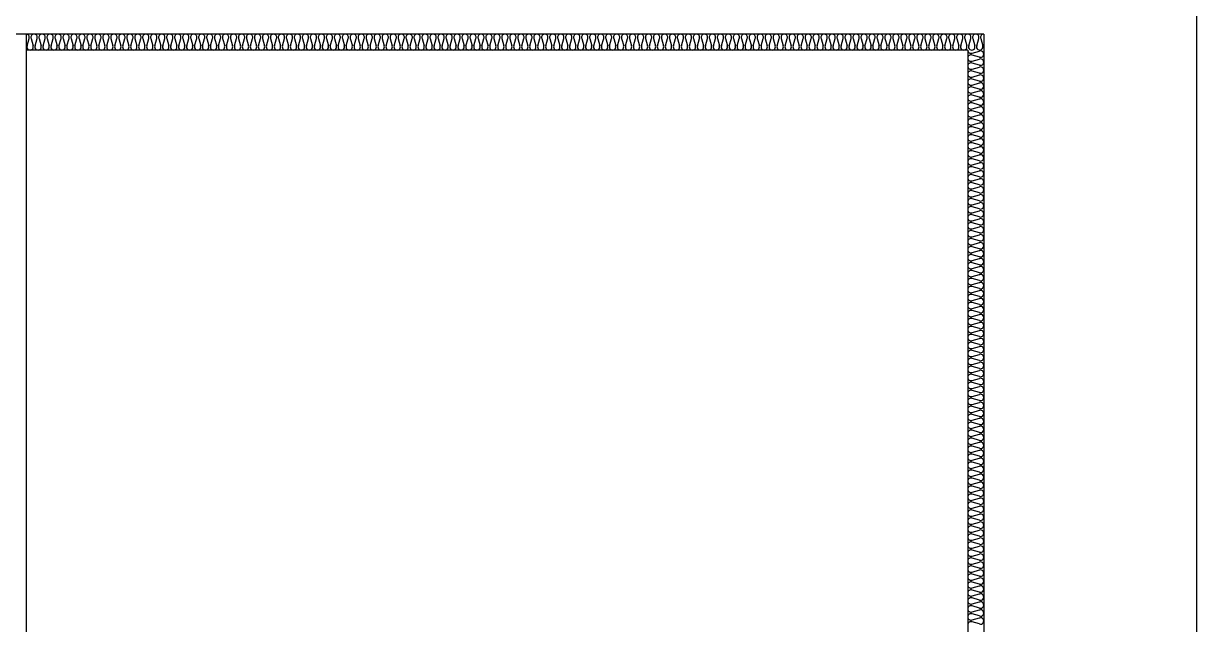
# Model space of a CAD drawing. Header units: millimetres. Extents: x 0 to 15563, y 0 to 9870.
# Drawn here: x 14452 to 15555, y 5685 to 6250 of the extents above; entities that cross this region are included whole.
import ezdxf

# ---------------------------------------------------------------- set-up
doc = ezdxf.new("R2010")
doc.units = ezdxf.units.MM
for name, color, linetype in [('주동원본-1$0$A_DRY', 5, 'Continuous'), ('주동원본-1$0$A_INS', 8, 'Continuous'), ('주동원본-1$0$AS_CON', 10, 'Continuous')]:
    doc.layers.add(name, color=color, linetype=linetype)

msp = doc.modelspace()

# ---------------------------------------------------------------- linework, layer by layer
at = {"layer": '주동원본-1$0$A_DRY'}
msp.add_line((14455, 6240), (14455, 5140), dxfattribs=at)
at = {"layer": '주동원본-1$0$A_INS', "ltscale": 0.7}
for p, q in [((14455.9, 6229.1), (14457.8, 6235.9)), ((14459.7, 6235.9), (14461.6, 6229.1)), ((14463.4, 6229.1), (14465.3, 6235.9)), ((14467.2, 6235.9), (14469.1, 6229.1)), ((14470.9, 6229.1), (14472.8, 6235.9)), ((14474.7, 6235.9), (14476.6, 6229.1)), ((14478.4, 6229.1), (14480.3, 6235.9)), ((14482.2, 6235.9), (14484.1, 6229.1)), ((14485.9, 6229.1), (14487.8, 6235.9)), ((14489.7, 6235.9), (14491.6, 6229.1)), ((14493.4, 6229.1), (14495.3, 6235.9)), ((14497.2, 6235.9), (14499.1, 6229.1)), ((14500.9, 6229.1), (14502.8, 6235.9)), ((14504.7, 6235.9), (14506.6, 6229.1)), ((14508.4, 6229.1), (14510.3, 6235.9)), ((14512.2, 6235.9), (14514.1, 6229.1)), ((14515.9, 6229.1), (14517.8, 6235.9)), ((14519.7, 6235.9), (14521.6, 6229.1)), ((14523.4, 6229.1), (14525.3, 6235.9)), ((14527.2, 6235.9), (14529.1, 6229.1)), ((14530.9, 6229.1), (14532.8, 6235.9)), ((14534.7, 6235.9), (14536.6, 6229.1)), ((14538.4, 6229.1), (14540.3, 6235.9)), ((14542.2, 6235.9), (14544.1, 6229.1)), ((14545.9, 6229.1), (14547.8, 6235.9)), ((14549.7, 6235.9), (14551.6, 6229.1)), ((14553.4, 6229.1), (14555.3, 6235.9)), ((14557.2, 6235.9), (14559.1, 6229.1)), ((14560.9, 6229.1), (14562.8, 6235.9)), ((14564.7, 6235.9), (14566.6, 6229.1)), ((14568.4, 6229.1), (14570.3, 6235.9)), ((14572.2, 6235.9), (14574.1, 6229.1)), ((14575.9, 6229.1), (14577.8, 6235.9)), ((14579.7, 6235.9), (14581.6, 6229.1)), ((14583.4, 6229.1), (14585.3, 6235.9)), ((14587.2, 6235.9), (14589.1, 6229.1)), ((14590.9, 6229.1), (14592.8, 6235.9)), ((14594.7, 6235.9), (14596.6, 6229.1)), ((14598.4, 6229.1), (14600.3, 6235.9)), ((14602.2, 6235.9), (14604.1, 6229.1)), ((14605.9, 6229.1), (14607.8, 6235.9)), ((14609.7, 6235.9), (14611.6, 6229.1)), ((14613.4, 6229.1), (14615.3, 6235.9)), ((14617.2, 6235.9), (14619.1, 6229.1)), ((14620.9, 6229.1), (14622.8, 6235.9)), ((14624.7, 6235.9), (14626.6, 6229.1)), ((14628.4, 6229.1), (14630.3, 6235.9)), ((14632.2, 6235.9), (14634.1, 6229.1)), ((14635.9, 6229.1), (14637.8, 6235.9)), ((14639.7, 6235.9), (14641.6, 6229.1)), ((14643.4, 6229.1), (14645.3, 6235.9)), ((14647.2, 6235.9), (14649.1, 6229.1)), ((14650.9, 6229.1), (14652.8, 6235.9)), ((14654.7, 6235.9), (14656.6, 6229.1)), ((14658.4, 6229.1), (14660.3, 6235.9)), ((14662.2, 6235.9), (14664.1, 6229.1)), ((14665.9, 6229.1), (14667.8, 6235.9)), ((14669.7, 6235.9), (14671.6, 6229.1)), ((14673.4, 6229.1), (14675.3, 6235.9)), ((14677.2, 6235.9), (14679.1, 6229.1)), ((14680.9, 6229.1), (14682.8, 6235.9)), ((14684.7, 6235.9), (14686.6, 6229.1)), ((14688.4, 6229.1), (14690.3, 6235.9)), ((14692.2, 6235.9), (14694.1, 6229.1)), ((14695.9, 6229.1), (14697.8, 6235.9)), ((14699.7, 6235.9), (14701.6, 6229.1)), ((14703.4, 6229.1), (14705.3, 6235.9)), ((14707.2, 6235.9), (14709.1, 6229.1)), ((14710.9, 6229.1), (14712.8, 6235.9)), ((14714.7, 6235.9), (14716.6, 6229.1)), ((14718.4, 6229.1), (14720.3, 6235.9)), ((14722.2, 6235.9), (14724.1, 6229.1)), ((14725.9, 6229.1), (14727.8, 6235.9)), ((14729.7, 6235.9), (14731.6, 6229.1)), ((14733.4, 6229.1), (14735.3, 6235.9)), ((14737.2, 6235.9), (14739.1, 6229.1)), ((14740.9, 6229.1), (14742.8, 6235.9)), ((14744.7, 6235.9), (14746.6, 6229.1)), ((14748.4, 6229.1), (14750.3, 6235.9)), ((14752.2, 6235.9), (14754.1, 6229.1)), ((14755.9, 6229.1), (14757.8, 6235.9)), ((14759.7, 6235.9), (14761.6, 6229.1)), ((14763.4, 6229.1), (14765.3, 6235.9)), ((14767.2, 6235.9), (14769.1, 6229.1)), ((14770.9, 6229.1), (14772.8, 6235.9)), ((14774.7, 6235.9), (14776.6, 6229.1)), ((14778.4, 6229.1), (14780.3, 6235.9)), ((14782.2, 6235.9), (14784.1, 6229.1)), ((14785.9, 6229.1), (14787.8, 6235.9)), ((14789.7, 6235.9), (14791.6, 6229.1)), ((14793.4, 6229.1), (14795.3, 6235.9)), ((14797.2, 6235.9), (14799.1, 6229.1)), ((14800.9, 6229.1), (14802.8, 6235.9)), ((14804.7, 6235.9), (14806.6, 6229.1)), ((14808.4, 6229.1), (14810.3, 6235.9)), ((14812.2, 6235.9), (14814.1, 6229.1)), ((14815.9, 6229.1), (14817.8, 6235.9)), ((14819.7, 6235.9), (14821.6, 6229.1)), ((14823.4, 6229.1), (14825.3, 6235.9)), ((14827.2, 6235.9), (14829.1, 6229.1)), ((14830.9, 6229.1), (14832.8, 6235.9)), ((14834.7, 6235.9), (14836.6, 6229.1)), ((14838.4, 6229.1), (14840.3, 6235.9)), ((14842.2, 6235.9), (14844.1, 6229.1)), ((14845.9, 6229.1), (14847.8, 6235.9)), ((14849.7, 6235.9), (14851.6, 6229.1)), ((14853.4, 6229.1), (14855.3, 6235.9)), ((14857.2, 6235.9), (14859.1, 6229.1)), ((14860.9, 6229.1), (14862.8, 6235.9)), ((14864.7, 6235.9), (14866.6, 6229.1)), ((14868.4, 6229.1), (14870.3, 6235.9)), ((14872.2, 6235.9), (14874.1, 6229.1)), ((14875.9, 6229.1), (14877.8, 6235.9)), ((14879.7, 6235.9), (14881.6, 6229.1)), ((14883.4, 6229.1), (14885.3, 6235.9)), ((14887.2, 6235.9), (14889.1, 6229.1)), ((14890.9, 6229.1), (14892.8, 6235.9)), ((14894.7, 6235.9), (14896.6, 6229.1)), ((14898.4, 6229.1), (14900.3, 6235.9)), ((14902.2, 6235.9), (14904.1, 6229.1)), ((14905.9, 6229.1), (14907.8, 6235.9)), ((14909.7, 6235.9), (14911.6, 6229.1)), ((14913.4, 6229.1), (14915.3, 6235.9)), ((14917.2, 6235.9), (14919.1, 6229.1)), ((14920.9, 6229.1), (14922.8, 6235.9)), ((14924.7, 6235.9), (14926.6, 6229.1)), ((14928.4, 6229.1), (14930.3, 6235.9)), ((14932.2, 6235.9), (14934.1, 6229.1)), ((14935.9, 6229.1), (14937.8, 6235.9)), ((14939.7, 6235.9), (14941.6, 6229.1)), ((14943.4, 6229.1), (14945.3, 6235.9)), ((14947.2, 6235.9), (14949.1, 6229.1)), ((14950.9, 6229.1), (14952.8, 6235.9)), ((14954.7, 6235.9), (14956.6, 6229.1)), ((14958.4, 6229.1), (14960.3, 6235.9)), ((14962.2, 6235.9), (14964.1, 6229.1)), ((14965.9, 6229.1), (14967.8, 6235.9)), ((14969.7, 6235.9), (14971.6, 6229.1)), ((14973.4, 6229.1), (14975.3, 6235.9)), ((14977.2, 6235.9), (14979.1, 6229.1)), ((14980.9, 6229.1), (14982.8, 6235.9)), ((14984.7, 6235.9), (14986.6, 6229.1)), ((14988.4, 6229.1), (14990.3, 6235.9)), ((14992.2, 6235.9), (14994.1, 6229.1)), ((14995.9, 6229.1), (14997.8, 6235.9)), ((14999.7, 6235.9), (15001.6, 6229.1)), ((15003.4, 6229.1), (15005.3, 6235.9)), ((15007.2, 6235.9), (15009.1, 6229.1)), ((15010.9, 6229.1), (15012.8, 6235.9)), ((15014.7, 6235.9), (15016.6, 6229.1)), ((15018.4, 6229.1), (15020.3, 6235.9)), ((15022.2, 6235.9), (15024.1, 6229.1)), ((15025.9, 6229.1), (15027.8, 6235.9)), ((15029.7, 6235.9), (15031.6, 6229.1)), ((15033.4, 6229.1), (15035.3, 6235.9)), ((15037.2, 6235.9), (15039.1, 6229.1)), ((15040.9, 6229.1), (15042.8, 6235.9)), ((15044.7, 6235.9), (15046.6, 6229.1)), ((15048.4, 6229.1), (15050.3, 6235.9)), ((15052.2, 6235.9), (15054.1, 6229.1)), ((15055.9, 6229.1), (15057.8, 6235.9)), ((15059.7, 6235.9), (15061.6, 6229.1)), ((15063.4, 6229.1), (15065.3, 6235.9)), ((15067.2, 6235.9), (15069.1, 6229.1)), ((15070.9, 6229.1), (15072.8, 6235.9)), ((15074.7, 6235.9), (15076.6, 6229.1)), ((15078.4, 6229.1), (15080.3, 6235.9)), ((15082.2, 6235.9), (15084.1, 6229.1)), ((15085.9, 6229.1), (15087.8, 6235.9)), ((15089.7, 6235.9), (15091.6, 6229.1)), ((15093.4, 6229.1), (15095.3, 6235.9)), ((15097.2, 6235.9), (15099.1, 6229.1)), ((15100.9, 6229.1), (15102.8, 6235.9)), ((15104.7, 6235.9), (15106.6, 6229.1)), ((15108.4, 6229.1), (15110.3, 6235.9)), ((15112.2, 6235.9), (15114.1, 6229.1)), ((15115.9, 6229.1), (15117.8, 6235.9)), ((15119.7, 6235.9), (15121.6, 6229.1)), ((15123.4, 6229.1), (15125.3, 6235.9)), ((15127.2, 6235.9), (15129.1, 6229.1)), ((15130.9, 6229.1), (15132.8, 6235.9)), ((15134.7, 6235.9), (15136.6, 6229.1)), ((15138.4, 6229.1), (15140.3, 6235.9)), ((15142.2, 6235.9), (15144.1, 6229.1)), ((15145.9, 6229.1), (15147.8, 6235.9)), ((15149.7, 6235.9), (15151.6, 6229.1)), ((15153.4, 6229.1), (15155.3, 6235.9)), ((15157.2, 6235.9), (15159.1, 6229.1)), ((15160.9, 6229.1), (15162.8, 6235.9)), ((15164.7, 6235.9), (15166.6, 6229.1)), ((15168.4, 6229.1), (15170.3, 6235.9)), ((15172.2, 6235.9), (15174.1, 6229.1)), ((15175.9, 6229.1), (15177.8, 6235.9)), ((15179.7, 6235.9), (15181.6, 6229.1)), ((15183.4, 6229.1), (15185.3, 6235.9)), ((15187.2, 6235.9), (15189.1, 6229.1)), ((15190.9, 6229.1), (15192.8, 6235.9)), ((15194.7, 6235.9), (15196.6, 6229.1)), ((15198.4, 6229.1), (15200.3, 6235.9)), ((15202.2, 6235.9), (15204.1, 6229.1)), ((15205.9, 6229.1), (15207.8, 6235.9)), ((15209.7, 6235.9), (15211.6, 6229.1)), ((15213.4, 6229.1), (15215.3, 6235.9)), ((15217.2, 6235.9), (15219.1, 6229.1)), ((15220.9, 6229.1), (15222.8, 6235.9)), ((15224.7, 6235.9), (15226.6, 6229.1)), ((15228.4, 6229.1), (15230.3, 6235.9)), ((15232.2, 6235.9), (15234.1, 6229.1)), ((15235.9, 6229.1), (15237.8, 6235.9)), ((15239.7, 6235.9), (15241.6, 6229.1)), ((15243.4, 6229.1), (15245.3, 6235.9)), ((15247.2, 6235.9), (15249.1, 6229.1)), ((15250.9, 6229.1), (15252.8, 6235.9)), ((15254.7, 6235.9), (15256.6, 6229.1)), ((15258.4, 6229.1), (15260.3, 6235.9)), ((15262.2, 6235.9), (15264.1, 6229.1)), ((15265.9, 6229.1), (15267.8, 6235.9)), ((15269.7, 6235.9), (15271.6, 6229.1)), ((15273.4, 6229.1), (15275.3, 6235.9)), ((15277.2, 6235.9), (15279.1, 6229.1)), ((15280.9, 6229.1), (15282.8, 6235.9)), ((15284.7, 6235.9), (15286.6, 6229.1)), ((15288.4, 6229.1), (15290.3, 6235.9)), ((15292.2, 6235.9), (15294.1, 6229.1)), ((15295.9, 6229.1), (15297.8, 6235.9)), ((15299.7, 6235.9), (15301.6, 6229.1)), ((15303.4, 6229.1), (15305.3, 6235.9)), ((15307.2, 6235.9), (15309.1, 6229.1)), ((15310.9, 6229.1), (15312.8, 6235.9)), ((15314.7, 6235.9), (15316.6, 6229.1)), ((15318.4, 6229.1), (15320.3, 6235.9)), ((15322.2, 6235.9), (15324.1, 6229.1)), ((15325.9, 6229.1), (15327.8, 6235.9)), ((15329.7, 6235.9), (15331.6, 6229.1)), ((15333.4, 6229.1), (15335.3, 6235.9)), ((15337.2, 6235.9), (15339.1, 6229.1)), ((15340.9, 6229.1), (15342.8, 6235.9)), ((15344.7, 6235.9), (15346.6, 6229.1)), ((15348.4, 6229.1), (15350.3, 6235.9)), ((15352.2, 6235.9), (15354.1, 6229.1)), ((15344.1, 6222.2), (15350.9, 6224.1)), ((15350.9, 6218.4), (15344.1, 6220.3)), ((15344.1, 6214.7), (15350.9, 6216.6)), ((15350.9, 6210.9), (15344.1, 6212.8)), ((15344.1, 6207.2), (15350.9, 6209.1)), ((15350.9, 6203.4), (15344.1, 6205.3)), ((15344.1, 6199.7), (15350.9, 6201.6)), ((15350.9, 6195.9), (15344.1, 6197.8)), ((15344.1, 6192.2), (15350.9, 6194.1)), ((15350.9, 6188.4), (15344.1, 6190.3)), ((15344.1, 6184.7), (15350.9, 6186.6)), ((15350.9, 6180.9), (15344.1, 6182.8)), ((15344.1, 6177.2), (15350.9, 6179.1)), ((15350.9, 6173.4), (15344.1, 6175.3)), ((15344.1, 6169.7), (15350.9, 6171.6)), ((15350.9, 6165.9), (15344.1, 6167.8)), ((15344.1, 6162.2), (15350.9, 6164.1)), ((15350.9, 6158.4), (15344.1, 6160.3)), ((15344.1, 6154.7), (15350.9, 6156.6)), ((15350.9, 6150.9), (15344.1, 6152.8)), ((15344.1, 6147.2), (15350.9, 6149.1)), ((15350.9, 6143.4), (15344.1, 6145.3)), ((15344.1, 6139.7), (15350.9, 6141.6)), ((15350.9, 6135.9), (15344.1, 6137.8)), ((15344.1, 6132.2), (15350.9, 6134.1)), ((15350.9, 6128.4), (15344.1, 6130.3)), ((15344.1, 6124.7), (15350.9, 6126.6)), ((15350.9, 6120.9), (15344.1, 6122.8)), ((15344.1, 6117.2), (15350.9, 6119.1)), ((15350.9, 6113.4), (15344.1, 6115.3)), ((15344.1, 6109.7), (15350.9, 6111.6)), ((15350.9, 6105.9), (15344.1, 6107.8)), ((15344.1, 6102.2), (15350.9, 6104.1)), ((15350.9, 6098.4), (15344.1, 6100.3)), ((15344.1, 6094.7), (15350.9, 6096.6)), ((15350.9, 6090.9), (15344.1, 6092.8)), ((15344.1, 6087.2), (15350.9, 6089.1)), ((15350.9, 6083.4), (15344.1, 6085.3)), ((15344.1, 6079.7), (15350.9, 6081.6)), ((15350.9, 6075.9), (15344.1, 6077.8)), ((15344.1, 6072.2), (15350.9, 6074.1)), ((15350.9, 6068.4), (15344.1, 6070.3)), ((15344.1, 6064.7), (15350.9, 6066.6)), ((15350.9, 6060.9), (15344.1, 6062.8)), ((15344.1, 6057.2), (15350.9, 6059.1)), ((15350.9, 6053.4), (15344.1, 6055.3)), ((15344.1, 6049.7), (15350.9, 6051.6)), ((15350.9, 6045.9), (15344.1, 6047.8)), ((15344.1, 6042.2), (15350.9, 6044.1)), ((15350.9, 6038.4), (15344.1, 6040.3)), ((15344.1, 6034.7), (15350.9, 6036.6)), ((15350.9, 6030.9), (15344.1, 6032.8)), ((15344.1, 6027.2), (15350.9, 6029.1)), ((15350.9, 6023.4), (15344.1, 6025.3)), ((15344.1, 6019.7), (15350.9, 6021.6)), ((15350.9, 6015.9), (15344.1, 6017.8)), ((15344.1, 6012.2), (15350.9, 6014.1)), ((15350.9, 6008.4), (15344.1, 6010.3)), ((15344.1, 6004.7), (15350.9, 6006.6)), ((15350.9, 6000.9), (15344.1, 6002.8)), ((15344.1, 5997.2), (15350.9, 5999.1)), ((15350.9, 5993.4), (15344.1, 5995.3)), ((15344.1, 5989.7), (15350.9, 5991.6)), ((15350.9, 5985.9), (15344.1, 5987.8)), ((15344.1, 5982.2), (15350.9, 5984.1)), ((15350.9, 5978.4), (15344.1, 5980.3)), ((15344.1, 5974.7), (15350.9, 5976.6)), ((15350.9, 5970.9), (15344.1, 5972.8)), ((15344.1, 5967.2), (15350.9, 5969.1)), ((15350.9, 5963.4), (15344.1, 5965.3)), ((15344.1, 5959.7), (15350.9, 5961.6)), ((15350.9, 5955.9), (15344.1, 5957.8)), ((15344.1, 5952.2), (15350.9, 5954.1)), ((15350.9, 5948.4), (15344.1, 5950.3)), ((15344.1, 5944.7), (15350.9, 5946.6)), ((15350.9, 5940.9), (15344.1, 5942.8)), ((15344.1, 5937.2), (15350.9, 5939.1)), ((15350.9, 5933.4), (15344.1, 5935.3)), ((15344.1, 5929.7), (15350.9, 5931.6)), ((15350.9, 5925.9), (15344.1, 5927.8)), ((15344.1, 5922.2), (15350.9, 5924.1)), ((15350.9, 5918.4), (15344.1, 5920.3)), ((15344.1, 5914.7), (15350.9, 5916.6)), ((15350.9, 5910.9), (15344.1, 5912.8)), ((15344.1, 5907.2), (15350.9, 5909.1)), ((15350.9, 5903.4), (15344.1, 5905.3)), ((15344.1, 5899.7), (15350.9, 5901.6)), ((15350.9, 5895.9), (15344.1, 5897.8)), ((15344.1, 5892.2), (15350.9, 5894.1)), ((15350.9, 5888.4), (15344.1, 5890.3)), ((15344.1, 5884.7), (15350.9, 5886.6)), ((15350.9, 5880.9), (15344.1, 5882.8)), ((15344.1, 5877.2), (15350.9, 5879.1)), ((15350.9, 5873.4), (15344.1, 5875.3)), ((15344.1, 5869.7), (15350.9, 5871.6)), ((15350.9, 5865.9), (15344.1, 5867.8)), ((15344.1, 5862.2), (15350.9, 5864.1)), ((15350.9, 5858.4), (15344.1, 5860.3)), ((15344.1, 5854.7), (15350.9, 5856.6)), ((15350.9, 5850.9), (15344.1, 5852.8)), ((15344.1, 5847.2), (15350.9, 5849.1)), ((15350.9, 5843.4), (15344.1, 5845.3)), ((15344.1, 5839.7), (15350.9, 5841.6)), ((15350.9, 5835.9), (15344.1, 5837.8)), ((15344.1, 5832.2), (15350.9, 5834.1)), ((15350.9, 5828.4), (15344.1, 5830.3)), ((15344.1, 5824.7), (15350.9, 5826.6)), ((15350.9, 5820.9), (15344.1, 5822.8)), ((15344.1, 5817.2), (15350.9, 5819.1)), ((15350.9, 5813.4), (15344.1, 5815.3)), ((15344.1, 5809.7), (15350.9, 5811.6)), ((15350.9, 5805.9), (15344.1, 5807.8)), ((15344.1, 5802.2), (15350.9, 5804.1)), ((15350.9, 5798.4), (15344.1, 5800.3)), ((15344.1, 5794.7), (15350.9, 5796.6)), ((15350.9, 5790.9), (15344.1, 5792.8)), ((15344.1, 5787.2), (15350.9, 5789.1)), ((15350.9, 5783.4), (15344.1, 5785.3)), ((15344.1, 5779.7), (15350.9, 5781.6)), ((15350.9, 5775.9), (15344.1, 5777.8)), ((15344.1, 5772.2), (15350.9, 5774.1)), ((15350.9, 5768.4), (15344.1, 5770.3)), ((15344.1, 5764.7), (15350.9, 5766.6)), ((15350.9, 5760.9), (15344.1, 5762.8)), ((15344.1, 5757.2), (15350.9, 5759.1)), ((15350.9, 5753.4), (15344.1, 5755.3)), ((15344.1, 5749.7), (15350.9, 5751.6)), ((15350.9, 5745.9), (15344.1, 5747.8)), ((15344.1, 5742.2), (15350.9, 5744.1)), ((15350.9, 5738.4), (15344.1, 5740.3)), ((15344.1, 5734.7), (15350.9, 5736.6)), ((15350.9, 5730.9), (15344.1, 5732.8)), ((15344.1, 5727.2), (15350.9, 5729.1)), ((15350.9, 5723.4), (15344.1, 5725.3)), ((15344.1, 5719.7), (15350.9, 5721.6)), ((15350.9, 5715.9), (15344.1, 5717.8)), ((15344.1, 5712.2), (15350.9, 5714.1)), ((15350.9, 5708.4), (15344.1, 5710.3)), ((15344.1, 5704.7), (15350.9, 5706.6)), ((15350.9, 5700.9), (15344.1, 5702.8)), ((15344.1, 5697.2), (15350.9, 5699.1)), ((15350.9, 5693.4), (15344.1, 5695.3)), ((15344.1, 5689.7), (15350.9, 5691.6)), ((15350.9, 5685.9), (15344.1, 5687.8))]:
    msp.add_line(p, q, dxfattribs=at)
at = {"layer": '주동원본-1$0$A_INS', "ltscale": 0.5}
for q in [(14455, 6225), (15340, 5140)]:
    msp.add_line((15340, 6225), q, dxfattribs=at)
at = {"layer": '주동원본-1$0$A_INS', "ltscale": 0.7}
for centre, start, end in [((14455, 6237), 339.2211, 89.9931), ((14462.5, 6237), 90.0069, 200.7789), ((14462.5, 6237), 339.2211, 89.9931), ((14470, 6237), 90.0069, 200.7789), ((14470, 6237), 339.2211, 89.9931), ((14477.5, 6237), 90.0069, 200.7789), ((14477.5, 6237), 339.2211, 89.9931), ((14485, 6237), 90.0069, 200.7789), ((14485, 6237), 339.2211, 89.9931), ((14492.5, 6237), 90.0069, 200.7789), ((14492.5, 6237), 339.2211, 89.9931), ((14500, 6237), 90.0069, 200.7789), ((14500, 6237), 339.2211, 89.9931), ((14507.5, 6237), 90.0069, 200.7789), ((14507.5, 6237), 339.2211, 89.9931), ((14515, 6237), 90.0069, 200.7789), ((14515, 6237), 339.2211, 89.9931), ((14522.5, 6237), 90.0069, 200.7789), ((14522.5, 6237), 339.2211, 89.9931), ((14530, 6237), 90.0069, 200.7789), ((14530, 6237), 339.2211, 89.9931), ((14537.5, 6237), 90.0069, 200.7789), ((14537.5, 6237), 339.2211, 89.9931), ((14545, 6237), 90.0069, 200.7789), ((14545, 6237), 339.2211, 89.9931), ((14552.5, 6237), 90.0069, 200.7789), ((14552.5, 6237), 339.2211, 89.9931), ((14560, 6237), 90.0069, 200.7789), ((14560, 6237), 339.2211, 89.9931), ((14567.5, 6237), 90.0069, 200.7789), ((14567.5, 6237), 339.2211, 89.9931), ((14575, 6237), 90.0069, 200.7789), ((14575, 6237), 339.2211, 89.9931), ((14582.5, 6237), 90.0069, 200.7789), ((14582.5, 6237), 339.2211, 89.9931), ((14590, 6237), 90.0069, 200.7789), ((14590, 6237), 339.2211, 89.9931), ((14597.5, 6237), 90.0069, 200.7789), ((14597.5, 6237), 339.2211, 89.9931), ((14605, 6237), 90.0069, 200.7789), ((14605, 6237), 339.2211, 89.9931), ((14612.5, 6237), 90.0069, 200.7789), ((14612.5, 6237), 339.2211, 89.9931), ((14620, 6237), 90.0069, 200.7789), ((14620, 6237), 339.2211, 89.9931), ((14627.5, 6237), 90.0069, 200.7789), ((14627.5, 6237), 339.2211, 89.9931), ((14635, 6237), 90.0069, 200.7789), ((14635, 6237), 339.2211, 89.9931), ((14642.5, 6237), 90.0069, 200.7789), ((14642.5, 6237), 339.2211, 89.9931), ((14650, 6237), 90.0069, 200.7789), ((14650, 6237), 339.2211, 89.9931), ((14657.5, 6237), 90.0069, 200.7789), ((14657.5, 6237), 339.2211, 89.9931), ((14665, 6237), 90.0069, 200.7789), ((14665, 6237), 339.2211, 89.9931), ((14672.5, 6237), 90.0069, 200.7789), ((14672.5, 6237), 339.2211, 89.9931), ((14680, 6237), 90.0069, 200.7789), ((14680, 6237), 339.2211, 89.9931), ((14687.5, 6237), 90.0069, 200.7789), ((14687.5, 6237), 339.2211, 89.9931), ((14695, 6237), 90.0069, 200.7789), ((14695, 6237), 339.2211, 89.9931), ((14702.5, 6237), 90.0069, 200.7789), ((14702.5, 6237), 339.2211, 89.9931), ((14710, 6237), 90.0069, 200.7789), ((14710, 6237), 339.2211, 89.9931), ((14717.5, 6237), 90.0069, 200.7789), ((14717.5, 6237), 339.2211, 89.9931), ((14725, 6237), 90.0069, 200.7789), ((14725, 6237), 339.2211, 89.9931), ((14732.5, 6237), 90.0069, 200.7789), ((14732.5, 6237), 339.2211, 89.9931), ((14740, 6237), 90.0069, 200.7789), ((14740, 6237), 339.2211, 89.9931), ((14747.5, 6237), 90.0069, 200.7789), ((14747.5, 6237), 339.2211, 89.9931), ((14755, 6237), 90.0069, 200.7789), ((14755, 6237), 339.2211, 89.9931), ((14762.5, 6237), 90.0069, 200.7789), ((14762.5, 6237), 339.2211, 89.9931), ((14770, 6237), 90.0069, 200.7789), ((14770, 6237), 339.2211, 89.9931), ((14777.5, 6237), 90.0069, 200.7789), ((14777.5, 6237), 339.2211, 89.9931), ((14785, 6237), 90.0069, 200.7789), ((14785, 6237), 339.2211, 89.9931), ((14792.5, 6237), 90.0069, 200.7789), ((14792.5, 6237), 339.2211, 89.9931), ((14800, 6237), 90.0069, 200.7789), ((14800, 6237), 339.2211, 89.9931), ((14807.5, 6237), 90.0069, 200.7789), ((14807.5, 6237), 339.2211, 89.9931), ((14815, 6237), 90.0069, 200.7789), ((14815, 6237), 339.2211, 89.9931), ((14822.5, 6237), 90.0069, 200.7789), ((14822.5, 6237), 339.2211, 89.9931), ((14830, 6237), 90.0069, 200.7789), ((14830, 6237), 339.2211, 89.9931), ((14837.5, 6237), 90.0069, 200.7789), ((14837.5, 6237), 339.2211, 89.9931), ((14845, 6237), 90.0069, 200.7789), ((14845, 6237), 339.2211, 89.9931), ((14852.5, 6237), 90.0069, 200.7789), ((14852.5, 6237), 339.2211, 89.9931), ((14860, 6237), 90.0069, 200.7789), ((14860, 6237), 339.2211, 89.9931), ((14867.5, 6237), 90.0069, 200.7789), ((14867.5, 6237), 339.2211, 89.9931), ((14875, 6237), 90.0069, 200.7789), ((14875, 6237), 339.2211, 89.9931), ((14882.5, 6237), 90.0069, 200.7789), ((14882.5, 6237), 339.2211, 89.9931), ((14890, 6237), 90.0069, 200.7789), ((14890, 6237), 339.2211, 89.9931), ((14897.5, 6237), 90.0069, 200.7789), ((14897.5, 6237), 339.2211, 89.9931), ((14905, 6237), 90.0069, 200.7789), ((14905, 6237), 339.2211, 89.9931), ((14912.5, 6237), 90.0069, 200.7789), ((14912.5, 6237), 339.2211, 89.9931), ((14920, 6237), 90.0069, 200.7789), ((14920, 6237), 339.2211, 89.9931), ((14927.5, 6237), 90.0069, 200.7789), ((14927.5, 6237), 339.2211, 89.9931), ((14935, 6237), 90.0069, 200.7789), ((14935, 6237), 339.2211, 89.9931), ((14942.5, 6237), 90.0069, 200.7789), ((14942.5, 6237), 339.2211, 89.9931), ((14950, 6237), 90.0069, 200.7789), ((14950, 6237), 339.2211, 89.9931), ((14957.5, 6237), 90.0069, 200.7789), ((14957.5, 6237), 339.2211, 89.9931), ((14965, 6237), 90.0069, 200.7789), ((14965, 6237), 339.2211, 89.9931), ((14972.5, 6237), 90.0069, 200.7789), ((14972.5, 6237), 339.2211, 89.9931), ((14980, 6237), 90.0069, 200.7789), ((14980, 6237), 339.2211, 89.9931), ((14987.5, 6237), 90.0069, 200.7789), ((14987.5, 6237), 339.2211, 89.9931), ((14995, 6237), 90.0069, 200.7789), ((14995, 6237), 339.2211, 89.9931), ((15002.5, 6237), 90.0069, 200.7789), ((15002.5, 6237), 339.2211, 89.9931), ((15010, 6237), 90.0069, 200.7789), ((15010, 6237), 339.2211, 89.9931), ((15017.5, 6237), 90.0069, 200.7789), ((15017.5, 6237), 339.2211, 89.9931), ((15025, 6237), 90.0069, 200.7789), ((15025, 6237), 339.2211, 89.9931), ((15032.5, 6237), 90.0069, 200.7789), ((15032.5, 6237), 339.2211, 89.9931), ((15040, 6237), 90.0069, 200.7789), ((15040, 6237), 339.2211, 89.9931), ((15047.5, 6237), 90.0069, 200.7789), ((15047.5, 6237), 339.2211, 89.9931), ((15055, 6237), 90.0069, 200.7789), ((15055, 6237), 339.2211, 89.9931), ((15062.5, 6237), 90.0069, 200.7789), ((15062.5, 6237), 339.2211, 89.9931), ((15070, 6237), 90.0069, 200.7789), ((15070, 6237), 339.2211, 89.9931), ((15077.5, 6237), 90.0069, 200.7789), ((15077.5, 6237), 339.2211, 89.9931), ((15085, 6237), 90.0069, 200.7789), ((15085, 6237), 339.2211, 89.9931), ((15092.5, 6237), 90.0069, 200.7789), ((15092.5, 6237), 339.2211, 89.9931), ((15100, 6237), 90.0069, 200.7789), ((15100, 6237), 339.2211, 89.9931), ((15107.5, 6237), 90.0069, 200.7789), ((15107.5, 6237), 339.2211, 89.9931), ((15115, 6237), 90.0069, 200.7789), ((15115, 6237), 339.2211, 89.9931), ((15122.5, 6237), 90.0069, 200.7789), ((15122.5, 6237), 339.2211, 89.9931), ((15130, 6237), 90.0069, 200.7789), ((15130, 6237), 339.2211, 89.9931), ((15137.5, 6237), 90.0069, 200.7789), ((15137.5, 6237), 339.2211, 89.9931), ((15145, 6237), 90.0069, 200.7789), ((15145, 6237), 339.2211, 89.9931), ((15152.5, 6237), 90.0069, 200.7789), ((15152.5, 6237), 339.2211, 89.9931), ((15160, 6237), 90.0069, 200.7789), ((15160, 6237), 339.2211, 89.9931), ((15167.5, 6237), 90.0069, 200.7789), ((15167.5, 6237), 339.2211, 89.9931), ((15175, 6237), 90.0069, 200.7789), ((15175, 6237), 339.2211, 89.9931), ((15182.5, 6237), 90.0069, 200.7789), ((15182.5, 6237), 339.2211, 89.9931), ((15190, 6237), 90.0069, 200.7789), ((15190, 6237), 339.2211, 89.9931), ((15197.5, 6237), 90.0069, 200.7789), ((15197.5, 6237), 339.2211, 89.9931), ((15205, 6237), 90.0069, 200.7789), ((15205, 6237), 339.2211, 89.9931), ((15212.5, 6237), 90.0069, 200.7789), ((15212.5, 6237), 339.2211, 89.9931), ((15220, 6237), 90.0069, 200.7789), ((15220, 6237), 339.2211, 89.9931), ((15227.5, 6237), 90.0069, 200.7789), ((15227.5, 6237), 339.2211, 89.9931), ((15235, 6237), 90.0069, 200.7789), ((15235, 6237), 339.2211, 89.9931), ((15242.5, 6237), 90.0069, 200.7789), ((15242.5, 6237), 339.2211, 89.9931), ((15250, 6237), 90.0069, 200.7789), ((15250, 6237), 339.2211, 89.9931), ((15257.5, 6237), 90.0069, 200.7789), ((15257.5, 6237), 339.2211, 89.9931), ((15265, 6237), 90.0069, 200.7789), ((15265, 6237), 339.2211, 89.9931), ((15272.5, 6237), 90.0069, 200.7789), ((15272.5, 6237), 339.2211, 89.9931), ((15280, 6237), 90.0069, 200.7789), ((15280, 6237), 339.2211, 89.9931), ((15287.5, 6237), 90.0069, 200.7789), ((15287.5, 6237), 339.2211, 89.9931), ((15295, 6237), 90.0069, 200.7789), ((15295, 6237), 339.2211, 89.9931), ((15302.5, 6237), 90.0069, 200.7789), ((15302.5, 6237), 339.2211, 89.9931), ((15310, 6237), 90.0069, 200.7789), ((15310, 6237), 339.2211, 89.9931), ((15317.5, 6237), 90.0069, 200.7789), ((15317.5, 6237), 339.2211, 89.9931), ((15325, 6237), 90.0069, 200.7789), ((15325, 6237), 339.2211, 89.9931), ((15332.5, 6237), 90.0069, 200.7789), ((15332.5, 6237), 339.2211, 89.9931), ((15340, 6237), 90.0069, 200.7789), ((15340, 6237), 339.2211, 89.9931), ((15347.5, 6237), 90.0069, 200.7789), ((15347.5, 6237), 339.2211, 89.9931), ((15355, 6237), 90.0069, 200.7789), ((14458.7, 6228), 159.2142, 20.7858), ((14466.2, 6228), 159.2142, 20.7858), ((14473.7, 6228), 159.2142, 20.7858), ((14481.2, 6228), 159.2142, 20.7858), ((14488.7, 6228), 159.2142, 20.7858), ((14496.2, 6228), 159.2142, 20.7858), ((14503.7, 6228), 159.2142, 20.7858), ((14511.2, 6228), 159.2142, 20.7858), ((14518.7, 6228), 159.2142, 20.7858), ((14526.2, 6228), 159.2142, 20.7858), ((14533.7, 6228), 159.2142, 20.7858), ((14541.2, 6228), 159.2142, 20.7858), ((14548.7, 6228), 159.2142, 20.7858), ((14556.2, 6228), 159.2142, 20.7858), ((14563.7, 6228), 159.2142, 20.7858), ((14571.2, 6228), 159.2142, 20.7858), ((14578.7, 6228), 159.2142, 20.7858), ((14586.2, 6228), 159.2142, 20.7858), ((14593.7, 6228), 159.2142, 20.7858), ((14601.2, 6228), 159.2142, 20.7858), ((14608.7, 6228), 159.2142, 20.7858), ((14616.2, 6228), 159.2142, 20.7858), ((14623.7, 6228), 159.2142, 20.7858), ((14631.2, 6228), 159.2142, 20.7858), ((14638.7, 6228), 159.2142, 20.7858), ((14646.2, 6228), 159.2142, 20.7858), ((14653.7, 6228), 159.2142, 20.7858), ((14661.2, 6228), 159.2142, 20.7858), ((14668.7, 6228), 159.2142, 20.7858), ((14676.2, 6228), 159.2142, 20.7858), ((14683.7, 6228), 159.2142, 20.7858), ((14691.2, 6228), 159.2142, 20.7858), ((14698.7, 6228), 159.2142, 20.7858), ((14706.2, 6228), 159.2142, 20.7858), ((14713.7, 6228), 159.2142, 20.7858), ((14721.2, 6228), 159.2142, 20.7858), ((14728.7, 6228), 159.2142, 20.7858), ((14736.2, 6228), 159.2142, 20.7858), ((14743.7, 6228), 159.2142, 20.7858), ((14751.2, 6228), 159.2142, 20.7858), ((14758.7, 6228), 159.2142, 20.7858), ((14766.2, 6228), 159.2142, 20.7858), ((14773.7, 6228), 159.2142, 20.7858), ((14781.2, 6228), 159.2142, 20.7858), ((14788.7, 6228), 159.2142, 20.7858), ((14796.2, 6228), 159.2142, 20.7858), ((14803.7, 6228), 159.2142, 20.7858), ((14811.2, 6228), 159.2142, 20.7858), ((14818.7, 6228), 159.2142, 20.7858), ((14826.2, 6228), 159.2142, 20.7858), ((14833.7, 6228), 159.2142, 20.7858), ((14841.2, 6228), 159.2142, 20.7858), ((14848.7, 6228), 159.2142, 20.7858), ((14856.2, 6228), 159.2142, 20.7858), ((14863.7, 6228), 159.2142, 20.7858), ((14871.2, 6228), 159.2142, 20.7858), ((14878.7, 6228), 159.2142, 20.7858), ((14886.2, 6228), 159.2142, 20.7858), ((14893.7, 6228), 159.2142, 20.7858), ((14901.2, 6228), 159.2142, 20.7858), ((14908.7, 6228), 159.2142, 20.7858), ((14916.2, 6228), 159.2142, 20.7858), ((14923.7, 6228), 159.2142, 20.7858), ((14931.2, 6228), 159.2142, 20.7858), ((14938.7, 6228), 159.2142, 20.7858), ((14946.2, 6228), 159.2142, 20.7858), ((14953.7, 6228), 159.2142, 20.7858), ((14961.2, 6228), 159.2142, 20.7858), ((14968.7, 6228), 159.2142, 20.7858), ((14976.2, 6228), 159.2142, 20.7858), ((14983.7, 6228), 159.2142, 20.7858), ((14991.2, 6228), 159.2142, 20.7858), ((14998.7, 6228), 159.2142, 20.7858), ((15006.2, 6228), 159.2142, 20.7858), ((15013.7, 6228), 159.2142, 20.7858), ((15021.2, 6228), 159.2142, 20.7858), ((15028.7, 6228), 159.2142, 20.7858), ((15036.2, 6228), 159.2142, 20.7858), ((15043.7, 6228), 159.2142, 20.7858), ((15051.2, 6228), 159.2142, 20.7858), ((15058.7, 6228), 159.2142, 20.7858), ((15066.2, 6228), 159.2142, 20.7858), ((15073.7, 6228), 159.2142, 20.7858), ((15081.2, 6228), 159.2142, 20.7858), ((15088.7, 6228), 159.2142, 20.7858), ((15096.2, 6228), 159.2142, 20.7858), ((15103.7, 6228), 159.2142, 20.7858), ((15111.2, 6228), 159.2142, 20.7858), ((15118.7, 6228), 159.2142, 20.7858), ((15126.2, 6228), 159.2142, 20.7858), ((15133.7, 6228), 159.2142, 20.7858), ((15141.2, 6228), 159.2142, 20.7858), ((15148.7, 6228), 159.2142, 20.7858), ((15156.2, 6228), 159.2142, 20.7858), ((15163.7, 6228), 159.2142, 20.7858), ((15171.2, 6228), 159.2142, 20.7858), ((15178.7, 6228), 159.2142, 20.7858), ((15186.2, 6228), 159.2142, 20.7858), ((15193.7, 6228), 159.2142, 20.7858), ((15201.2, 6228), 159.2142, 20.7858), ((15208.7, 6228), 159.2142, 20.7858), ((15216.2, 6228), 159.2142, 20.7858), ((15223.7, 6228), 159.2142, 20.7858), ((15231.2, 6228), 159.2142, 20.7858), ((15238.7, 6228), 159.2142, 20.7858), ((15246.2, 6228), 159.2142, 20.7858), ((15253.7, 6228), 159.2142, 20.7858), ((15261.2, 6228), 159.2142, 20.7858), ((15268.7, 6228), 159.2142, 20.7858), ((15276.2, 6228), 159.2142, 20.7858), ((15283.7, 6228), 159.2142, 20.7858), ((15291.2, 6228), 159.2142, 20.7858), ((15298.7, 6228), 159.2142, 20.7858), ((15306.2, 6228), 159.2142, 20.7858), ((15313.7, 6228), 159.2142, 20.7858), ((15321.2, 6228), 159.2142, 20.7858), ((15328.7, 6228), 159.2142, 20.7858), ((15336.2, 6228), 159.2142, 20.7858), ((15343, 6225), 180.0069, 290.7789), ((15343, 6217.5), 69.2211, 179.9931), ((15343.7, 6228), 159.2142, 20.7858), ((15351.2, 6228), 159.2142, 20.7858), ((15352, 6221.2), 249.2142, 110.7858), ((15343, 6217.5), 180.0069, 290.7789), ((15343, 6210), 69.2211, 179.9931), ((15343, 6210), 180.0069, 290.7789), ((15352, 6213.7), 249.2142, 110.7858), ((15352, 6206.2), 249.2142, 110.7858), ((15343, 6202.5), 69.2211, 179.9931), ((15343, 6202.5), 180.0069, 290.7789), ((15343, 6195), 69.2211, 179.9931), ((15352, 6198.7), 249.2142, 110.7858), ((15343, 6195), 180.0069, 290.7789), ((15343, 6187.5), 69.2211, 179.9931), ((15343, 6187.5), 180.0069, 290.7789), ((15352, 6191.2), 249.2142, 110.7858), ((15352, 6183.7), 249.2142, 110.7858), ((15343, 6180), 69.2211, 179.9931), ((15343, 6180), 180.0069, 290.7789), ((15343, 6172.5), 69.2211, 179.9931), ((15352, 6176.2), 249.2142, 110.7858), ((15343, 6172.5), 180.0069, 290.7789), ((15343, 6165), 69.2211, 179.9931), ((15343, 6165), 180.0069, 290.7789), ((15352, 6168.7), 249.2142, 110.7858), ((15352, 6161.2), 249.2142, 110.7858), ((15343, 6157.5), 69.2211, 179.9931), ((15343, 6157.5), 180.0069, 290.7789), ((15343, 6150), 69.2211, 179.9931), ((15352, 6153.7), 249.2142, 110.7858), ((15343, 6150), 180.0069, 290.7789), ((15343, 6142.5), 69.2211, 179.9931), ((15343, 6142.5), 180.0069, 290.7789), ((15352, 6146.2), 249.2142, 110.7858), ((15352, 6138.7), 249.2142, 110.7858), ((15343, 6135), 69.2211, 179.9931), ((15343, 6135), 180.0069, 290.7789), ((15343, 6127.5), 69.2211, 179.9931), ((15352, 6131.2), 249.2142, 110.7858), ((15343, 6127.5), 180.0069, 290.7789), ((15343, 6120), 69.2211, 179.9931), ((15343, 6120), 180.0069, 290.7789), ((15352, 6123.7), 249.2142, 110.7858), ((15352, 6116.2), 249.2142, 110.7858), ((15343, 6112.5), 69.2211, 179.9931), ((15343, 6112.5), 180.0069, 290.7789), ((15343, 6105), 69.2211, 179.9931), ((15352, 6108.7), 249.2142, 110.7858), ((15343, 6105), 180.0069, 290.7789), ((15343, 6097.5), 69.2211, 179.9931), ((15343, 6097.5), 180.0069, 290.7789), ((15352, 6101.2), 249.2142, 110.7858), ((15343, 6090), 69.2211, 179.9931), ((15343, 6090), 180.0069, 290.7789), ((15352, 6093.7), 249.2142, 110.7858), ((15352, 6086.2), 249.2142, 110.7858), ((15343, 6082.5), 69.2211, 179.9931), ((15343, 6082.5), 180.0069, 290.7789), ((15343, 6075), 69.2211, 179.9931), ((15343, 6075), 180.0069, 290.7789), ((15352, 6078.7), 249.2142, 110.7858), ((15343, 6067.5), 69.2211, 179.9931), ((15343, 6067.5), 180.0069, 290.7789), ((15352, 6071.2), 249.2142, 110.7858), ((15352, 6063.7), 249.2142, 110.7858), ((15343, 6060), 69.2211, 179.9931), ((15343, 6060), 180.0069, 290.7789), ((15343, 6052.5), 69.2211, 179.9931), ((15352, 6056.2), 249.2142, 110.7858), ((15343, 6052.5), 180.0069, 290.7789), ((15343, 6045), 69.2211, 179.9931), ((15343, 6045), 180.0069, 290.7789), ((15352, 6048.7), 249.2142, 110.7858), ((15352, 6041.2), 249.2142, 110.7858), ((15343, 6037.5), 69.2211, 179.9931), ((15343, 6037.5), 180.0069, 290.7789), ((15343, 6030), 69.2211, 179.9931), ((15352, 6033.7), 249.2142, 110.7858), ((15343, 6030), 180.0069, 290.7789), ((15343, 6022.5), 69.2211, 179.9931), ((15343, 6022.5), 180.0069, 290.7789), ((15352, 6026.2), 249.2142, 110.7858), ((15352, 6018.7), 249.2142, 110.7858), ((15343, 6015), 69.2211, 179.9931), ((15343, 6015), 180.0069, 290.7789), ((15343, 6007.5), 69.2211, 179.9931), ((15352, 6011.2), 249.2142, 110.7858), ((15343, 6007.5), 180.0069, 290.7789), ((15343, 6000), 69.2211, 179.9931), ((15343, 6000), 180.0069, 290.7789), ((15352, 6003.7), 249.2142, 110.7858), ((15352, 5996.2), 249.2142, 110.7858), ((15343, 5992.5), 69.2211, 179.9931), ((15343, 5992.5), 180.0069, 290.7789), ((15343, 5985), 69.2211, 179.9931), ((15352, 5988.7), 249.2142, 110.7858), ((15343, 5985), 180.0069, 290.7789), ((15343, 5977.5), 69.2211, 179.9931), ((15343, 5977.5), 180.0069, 290.7789), ((15352, 5981.2), 249.2142, 110.7858), ((15352, 5973.7), 249.2142, 110.7858), ((15343, 5970), 69.2211, 179.9931), ((15343, 5970), 180.0069, 290.7789), ((15343, 5962.5), 69.2211, 179.9931), ((15352, 5966.2), 249.2142, 110.7858), ((15343, 5962.5), 180.0069, 290.7789), ((15343, 5955), 69.2211, 179.9931), ((15343, 5955), 180.0069, 290.7789), ((15352, 5958.7), 249.2142, 110.7858), ((15352, 5951.2), 249.2142, 110.7858), ((15343, 5947.5), 69.2211, 179.9931), ((15343, 5947.5), 180.0069, 290.7789), ((15343, 5940), 69.2211, 179.9931), ((15352, 5943.7), 249.2142, 110.7858), ((15343, 5940), 180.0069, 290.7789), ((15343, 5932.5), 69.2211, 179.9931), ((15343, 5932.5), 180.0069, 290.7789), ((15352, 5936.2), 249.2142, 110.7858), ((15352, 5928.7), 249.2142, 110.7858), ((15343, 5925), 69.2211, 179.9931), ((15343, 5925), 180.0069, 290.7789), ((15343, 5917.5), 69.2211, 179.9931), ((15352, 5921.2), 249.2142, 110.7858), ((15343, 5917.5), 180.0069, 290.7789), ((15343, 5910), 69.2211, 179.9931), ((15343, 5910), 180.0069, 290.7789), ((15352, 5913.7), 249.2142, 110.7858), ((15343, 5902.5), 69.2211, 179.9931), ((15343, 5902.5), 180.0069, 290.7789), ((15352, 5906.2), 249.2142, 110.7858), ((15352, 5898.7), 249.2142, 110.7858), ((15343, 5895), 69.2211, 179.9931), ((15343, 5895), 180.0069, 290.7789), ((15343, 5887.5), 69.2211, 179.9931), ((15343, 5887.5), 180.0069, 290.7789), ((15352, 5891.2), 249.2142, 110.7858), ((15343, 5880), 69.2211, 179.9931), ((15343, 5880), 180.0069, 290.7789), ((15352, 5883.7), 249.2142, 110.7858), ((15352, 5876.2), 249.2142, 110.7858), ((15343, 5872.5), 69.2211, 179.9931), ((15343, 5872.5), 180.0069, 290.7789), ((15343, 5865), 69.2211, 179.9931), ((15352, 5868.7), 249.2142, 110.7858), ((15343, 5865), 180.0069, 290.7789), ((15343, 5857.5), 69.2211, 179.9931), ((15343, 5857.5), 180.0069, 290.7789), ((15352, 5861.2), 249.2142, 110.7858), ((15352, 5853.7), 249.2142, 110.7858), ((15343, 5850), 69.2211, 179.9931), ((15343, 5850), 180.0069, 290.7789), ((15343, 5842.5), 69.2211, 179.9931), ((15352, 5846.2), 249.2142, 110.7858), ((15343, 5842.5), 180.0069, 290.7789), ((15343, 5835), 69.2211, 179.9931), ((15343, 5835), 180.0069, 290.7789), ((15352, 5838.7), 249.2142, 110.7858), ((15352, 5831.2), 249.2142, 110.7858), ((15343, 5827.5), 69.2211, 179.9931), ((15343, 5827.5), 180.0069, 290.7789), ((15343, 5820), 69.2211, 179.9931), ((15352, 5823.7), 249.2142, 110.7858), ((15343, 5820), 180.0069, 290.7789), ((15343, 5812.5), 69.2211, 179.9931), ((15343, 5812.5), 180.0069, 290.7789), ((15352, 5816.2), 249.2142, 110.7858), ((15352, 5808.7), 249.2142, 110.7858), ((15343, 5805), 69.2211, 179.9931), ((15343, 5805), 180.0069, 290.7789), ((15343, 5797.5), 69.2211, 179.9931), ((15352, 5801.2), 249.2142, 110.7858), ((15343, 5797.5), 180.0069, 290.7789), ((15343, 5790), 69.2211, 179.9931), ((15343, 5790), 180.0069, 290.7789), ((15352, 5793.7), 249.2142, 110.7858), ((15352, 5786.2), 249.2142, 110.7858), ((15343, 5782.5), 69.2211, 179.9931), ((15343, 5782.5), 180.0069, 290.7789), ((15343, 5775), 69.2211, 179.9931), ((15352, 5778.7), 249.2142, 110.7858), ((15343, 5775), 180.0069, 290.7789), ((15343, 5767.5), 69.2211, 179.9931), ((15343, 5767.5), 180.0069, 290.7789), ((15352, 5771.2), 249.2142, 110.7858), ((15352, 5763.7), 249.2142, 110.7858), ((15343, 5760), 69.2211, 179.9931), ((15343, 5760), 180.0069, 290.7789), ((15343, 5752.5), 69.2211, 179.9931), ((15352, 5756.2), 249.2142, 110.7858), ((15343, 5752.5), 180.0069, 290.7789), ((15343, 5745), 69.2211, 179.9931), ((15343, 5745), 180.0069, 290.7789), ((15352, 5748.7), 249.2142, 110.7858), ((15352, 5741.2), 249.2142, 110.7858), ((15343, 5737.5), 69.2211, 179.9931), ((15343, 5737.5), 180.0069, 290.7789), ((15343, 5730), 69.2211, 179.9931), ((15352, 5733.7), 249.2142, 110.7858), ((15343, 5730), 180.0069, 290.7789), ((15343, 5722.5), 69.2211, 179.9931), ((15343, 5722.5), 180.0069, 290.7789), ((15352, 5726.2), 249.2142, 110.7858), ((15343, 5715), 69.2211, 179.9931), ((15343, 5715), 180.0069, 290.7789), ((15352, 5718.7), 249.2142, 110.7858), ((15352, 5711.2), 249.2142, 110.7858), ((15343, 5707.5), 69.2211, 179.9931), ((15343, 5707.5), 180.0069, 290.7789), ((15343, 5700), 69.2211, 179.9931), ((15343, 5700), 180.0069, 290.7789), ((15352, 5703.7), 249.2142, 110.7858), ((15343, 5692.5), 69.2211, 179.9931), ((15343, 5692.5), 180.0069, 290.7789), ((15352, 5696.2), 249.2142, 110.7858), ((15352, 5688.7), 249.2142, 110.7858), ((15343, 5685), 69.2211, 179.9931)]:
    msp.add_arc(centre, 3, start, end, dxfattribs=at)
at = {"layer": '주동원본-1$0$AS_CON', "ltscale": 0.5}
for p, q in [((15555, 6620), (15555, 5150)), ((15355, 6240), (13935, 6240)), ((15355, 6240), (15355, 5150))]:
    msp.add_line(p, q, dxfattribs=at)

doc.saveas('drawing.dxf')
